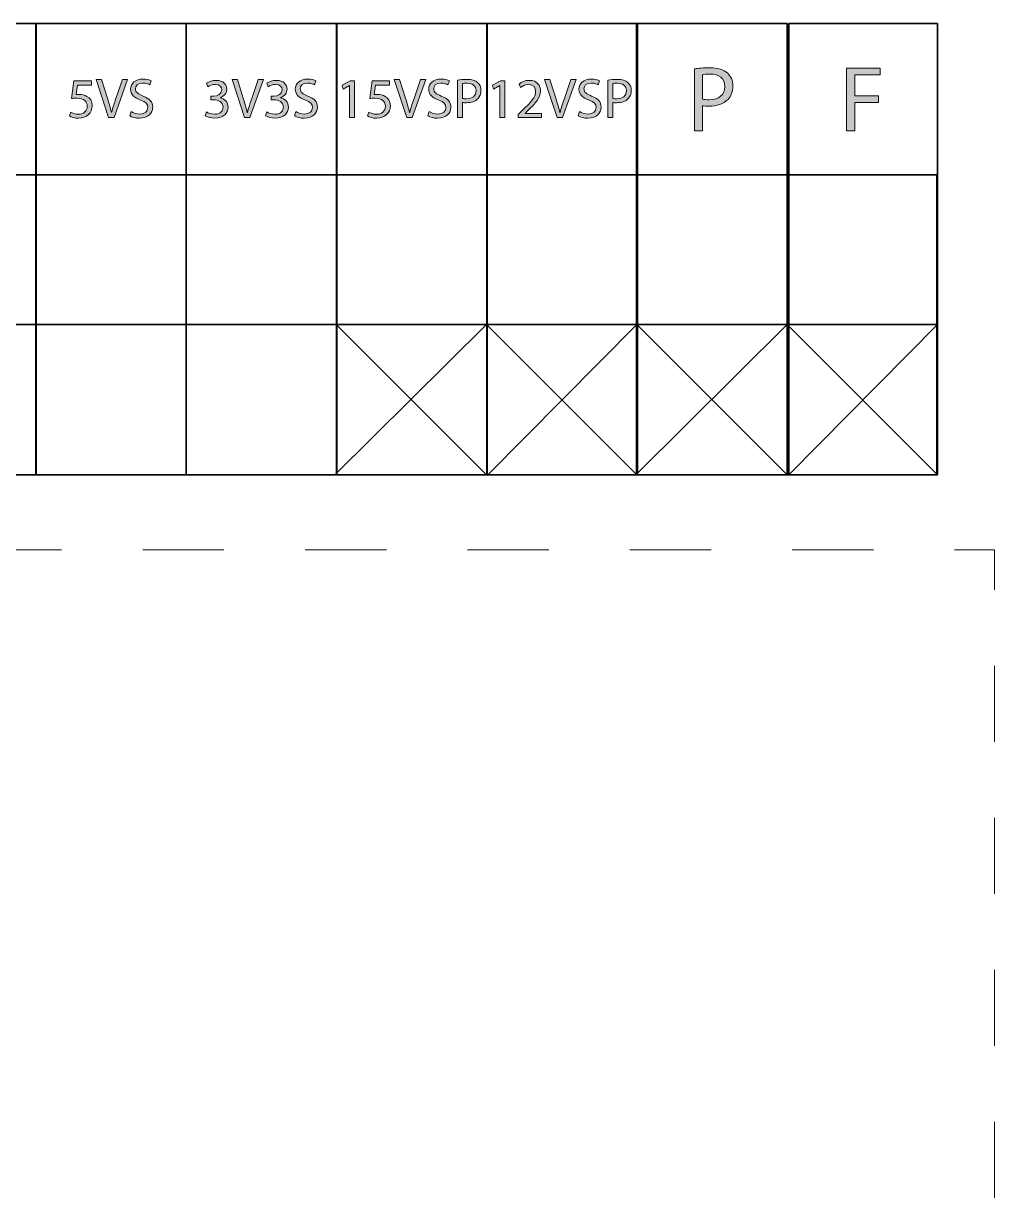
# Model space of a CAD drawing. Header units: inches. Extents: x 1 to 361, y -269 to -21.
# Drawn here: x 54.3 to 106, y -203.8 to -141 of the extents above; entities that cross this region are included whole.
import ezdxf

# ---------------------------------------------------------------- set-up
doc = ezdxf.new("R2010")
doc.units = ezdxf.units.IN
doc.header["$MEASUREMENT"] = 0
doc.linetypes.add('AI-Linetype-3', pattern=[8.64445, 4.322225, -4.322225])
doc.linetypes.add('AI-Linetype-4', pattern=[8.090077, 4.045039, -4.045039])
doc.layers.add('Layer 1', color=7, linetype='Continuous')

# ---------------------------------------------------------------- blocks, each defined once
blk = doc.blocks.new('block 3')
at = {"layer": 'Layer 1', "color": 7, "linetype": 'AI-Linetype-3', "lineweight": 9}
blk.add_lwpolyline([(17.439, -169.001), (101.722, -169.001)], dxfattribs=at)
at = {"layer": 'Layer 1', "color": 7, "lineweight": 9}
blk.add_lwpolyline([(103.883, -169.001), (106, -169.001), (106, -171.117)], dxfattribs=at)
at = {"layer": 'Layer 1', "color": 7, "linetype": 'AI-Linetype-4', "lineweight": 9}
blk.add_lwpolyline([(106, -175.162), (106, -237.86)], dxfattribs=at)
blk = doc.blocks.new('block 2')
at = {"layer": 'Layer 1'}
blk.add_blockref('block 3', (0, 0), dxfattribs=at)
blk = doc.blocks.new('block 7')
at = {"layer": 'Layer 1'}
h = blk.add_hatch(color=7, dxfattribs=at)
h.dxf.hatch_style = 2
h.paths.add_polyline_path([(79.674, -144.297), (79.668, -144.297), (79.329, -144.48), (79.278, -144.28), (79.704, -144.052), (79.928, -144.052), (79.928, -146), (79.674, -146)])
h = blk.add_hatch(color=7, dxfattribs=at)
h.dxf.hatch_style = 2
edge = h.paths.add_edge_path()
edge.add_spline(control_points=[(80.639, -146), (80.639, -146), (80.639, -145.838), (80.639, -145.838), (80.639, -145.838), (80.846, -145.638), (80.846, -145.638), (81.344, -145.164), (81.572, -144.912), (81.572, -144.618), (81.572, -144.42), (81.479, -144.238), (81.188, -144.238), (81.011, -144.238), (80.864, -144.327), (80.774, -144.402), (80.774, -144.402), (80.69, -144.216), (80.69, -144.216), (80.822, -144.105), (81.017, -144.018), (81.239, -144.018), (81.658, -144.018), (81.835, -144.306), (81.835, -144.585), (81.835, -144.945), (81.575, -145.236), (81.164, -145.631), (81.164, -145.631), (81.011, -145.775), (81.011, -145.775), (81.011, -145.775), (81.011, -145.782), (81.011, -145.782), (81.011, -145.782), (81.884, -145.782), (81.884, -145.782), (81.884, -145.782), (81.884, -146), (81.884, -146), (81.884, -146), (80.639, -146), (80.639, -146)], knot_values=[0, 0, 0, 0, 1, 1, 1, 2, 2, 2, 3, 3, 3, 4, 4, 4, 5, 5, 5, 6, 6, 6, 7, 7, 7, 8, 8, 8, 9, 9, 9, 10, 10, 10, 11, 11, 11, 12, 12, 12, 13, 13, 13, 14, 14, 14, 14], degree=3, periodic=1)
h = blk.add_hatch(color=7, dxfattribs=at)
h.dxf.hatch_style = 2
edge = h.paths.add_edge_path()
edge.add_spline(control_points=[(82.714, -146), (82.714, -146), (82.051, -143.979), (82.051, -143.979), (82.051, -143.979), (82.336, -143.979), (82.336, -143.979), (82.336, -143.979), (82.651, -144.975), (82.651, -144.975), (82.735, -145.248), (82.81, -145.494), (82.867, -145.731), (82.867, -145.731), (82.873, -145.731), (82.873, -145.731), (82.93, -145.497), (83.011, -145.242), (83.104, -144.978), (83.104, -144.978), (83.446, -143.979), (83.446, -143.979), (83.446, -143.979), (83.725, -143.979), (83.725, -143.979), (83.725, -143.979), (83.002, -146), (83.002, -146), (83.002, -146), (82.714, -146), (82.714, -146)], knot_values=[0, 0, 0, 0, 1, 1, 1, 2, 2, 2, 3, 3, 3, 4, 4, 4, 5, 5, 5, 6, 6, 6, 7, 7, 7, 8, 8, 8, 9, 9, 9, 10, 10, 10, 10], degree=3, periodic=1)
h = blk.add_hatch(color=7, dxfattribs=at)
h.dxf.hatch_style = 2
edge = h.paths.add_edge_path()
edge.add_spline(control_points=[(83.911, -145.682), (84.028, -145.758), (84.195, -145.815), (84.375, -145.815), (84.643, -145.815), (84.798, -145.673), (84.798, -145.47), (84.798, -145.284), (84.69, -145.173), (84.417, -145.071), (84.088, -144.951), (83.884, -144.777), (83.884, -144.495), (83.884, -144.18), (84.144, -143.947), (84.537, -143.947), (84.741, -143.947), (84.894, -143.994), (84.981, -144.045), (84.981, -144.045), (84.909, -144.258), (84.909, -144.258), (84.846, -144.22), (84.711, -144.162), (84.528, -144.162), (84.253, -144.162), (84.148, -144.327), (84.148, -144.465), (84.148, -144.654), (84.27, -144.747), (84.55, -144.855), (84.891, -144.987), (85.062, -145.152), (85.062, -145.449), (85.062, -145.761), (84.834, -146.033), (84.357, -146.033), (84.163, -146.033), (83.95, -145.973), (83.842, -145.902), (83.842, -145.902), (83.911, -145.682), (83.911, -145.682)], knot_values=[0, 0, 0, 0, 1, 1, 1, 2, 2, 2, 3, 3, 3, 4, 4, 4, 5, 5, 5, 6, 6, 6, 7, 7, 7, 8, 8, 8, 9, 9, 9, 10, 10, 10, 11, 11, 11, 12, 12, 12, 13, 13, 13, 14, 14, 14, 14], degree=3, periodic=1)
h = blk.add_hatch(color=7, dxfattribs=at)
h.dxf.hatch_style = 2
edge = h.paths.add_edge_path()
edge.add_spline(control_points=[(85.422, -144.003), (85.548, -143.983), (85.713, -143.965), (85.923, -143.965), (86.18, -143.965), (86.369, -144.025), (86.489, -144.132), (86.597, -144.229), (86.666, -144.375), (86.666, -144.555), (86.666, -144.738), (86.612, -144.882), (86.51, -144.987), (86.369, -145.134), (86.147, -145.209), (85.893, -145.209), (85.815, -145.209), (85.743, -145.206), (85.683, -145.191), (85.683, -145.191), (85.683, -146), (85.683, -146), (85.683, -146), (85.422, -146), (85.422, -146), (85.422, -146), (85.422, -144.003), (85.422, -144.003)], knot_values=[0, 0, 0, 0, 1, 1, 1, 2, 2, 2, 3, 3, 3, 4, 4, 4, 5, 5, 5, 6, 6, 6, 7, 7, 7, 8, 8, 8, 9, 9, 9, 9], degree=3, periodic=1)
edge = h.paths.add_edge_path()
edge.add_spline(control_points=[(85.683, -144.978), (85.74, -144.993), (85.812, -144.999), (85.899, -144.999), (86.214, -144.999), (86.405, -144.843), (86.405, -144.57), (86.405, -144.3), (86.214, -144.171), (85.929, -144.171), (85.815, -144.171), (85.728, -144.18), (85.683, -144.192), (85.683, -144.192), (85.683, -144.978), (85.683, -144.978)], knot_values=[0, 0, 0, 0, 1, 1, 1, 2, 2, 2, 3, 3, 3, 4, 4, 4, 5, 5, 5, 5], degree=3, periodic=1)
at = {"layer": 'Layer 1', "lineweight": 0}
blk.add_lwpolyline([(79.674, -144.297), (79.668, -144.297), (79.329, -144.48), (79.278, -144.28), (79.704, -144.052), (79.928, -144.052), (79.928, -146), (79.674, -146), (79.674, -144.297)], dxfattribs=at)
for points, knots in [([(80.639, -146), (80.639, -146), (80.639, -145.838), (80.639, -145.838), (80.639, -145.838), (80.846, -145.638), (80.846, -145.638), (81.344, -145.164), (81.572, -144.912), (81.572, -144.618), (81.572, -144.42), (81.479, -144.238), (81.188, -144.238), (81.011, -144.238), (80.864, -144.327), (80.774, -144.402), (80.774, -144.402), (80.69, -144.216), (80.69, -144.216), (80.822, -144.105), (81.017, -144.018), (81.239, -144.018), (81.658, -144.018), (81.835, -144.306), (81.835, -144.585), (81.835, -144.945), (81.575, -145.236), (81.164, -145.631), (81.164, -145.631), (81.011, -145.775), (81.011, -145.775), (81.011, -145.775), (81.011, -145.782), (81.011, -145.782), (81.011, -145.782), (81.884, -145.782), (81.884, -145.782), (81.884, -145.782), (81.884, -146), (81.884, -146), (81.884, -146), (80.639, -146), (80.639, -146)], [0, 0, 0, 0, 1, 1, 1, 2, 2, 2, 3, 3, 3, 4, 4, 4, 5, 5, 5, 6, 6, 6, 7, 7, 7, 8, 8, 8, 9, 9, 9, 10, 10, 10, 11, 11, 11, 12, 12, 12, 13, 13, 13, 14, 14, 14, 14]), ([(82.714, -146), (82.714, -146), (82.051, -143.979), (82.051, -143.979), (82.051, -143.979), (82.336, -143.979), (82.336, -143.979), (82.336, -143.979), (82.651, -144.975), (82.651, -144.975), (82.735, -145.248), (82.81, -145.494), (82.867, -145.731), (82.867, -145.731), (82.873, -145.731), (82.873, -145.731), (82.93, -145.497), (83.011, -145.242), (83.104, -144.978), (83.104, -144.978), (83.446, -143.979), (83.446, -143.979), (83.446, -143.979), (83.725, -143.979), (83.725, -143.979), (83.725, -143.979), (83.002, -146), (83.002, -146), (83.002, -146), (82.714, -146), (82.714, -146)], [0, 0, 0, 0, 1, 1, 1, 2, 2, 2, 3, 3, 3, 4, 4, 4, 5, 5, 5, 6, 6, 6, 7, 7, 7, 8, 8, 8, 9, 9, 9, 10, 10, 10, 10]), ([(83.911, -145.682), (84.028, -145.758), (84.195, -145.815), (84.375, -145.815), (84.643, -145.815), (84.798, -145.673), (84.798, -145.47), (84.798, -145.284), (84.69, -145.173), (84.417, -145.071), (84.088, -144.951), (83.884, -144.777), (83.884, -144.495), (83.884, -144.18), (84.144, -143.947), (84.537, -143.947), (84.741, -143.947), (84.894, -143.994), (84.981, -144.045), (84.981, -144.045), (84.909, -144.258), (84.909, -144.258), (84.846, -144.22), (84.711, -144.162), (84.528, -144.162), (84.253, -144.162), (84.148, -144.327), (84.148, -144.465), (84.148, -144.654), (84.27, -144.747), (84.55, -144.855), (84.891, -144.987), (85.062, -145.152), (85.062, -145.449), (85.062, -145.761), (84.834, -146.033), (84.357, -146.033), (84.163, -146.033), (83.95, -145.973), (83.842, -145.902), (83.842, -145.902), (83.911, -145.682), (83.911, -145.682)], [0, 0, 0, 0, 1, 1, 1, 2, 2, 2, 3, 3, 3, 4, 4, 4, 5, 5, 5, 6, 6, 6, 7, 7, 7, 8, 8, 8, 9, 9, 9, 10, 10, 10, 11, 11, 11, 12, 12, 12, 13, 13, 13, 14, 14, 14, 14]), ([(85.422, -144.003), (85.548, -143.983), (85.713, -143.965), (85.923, -143.965), (86.18, -143.965), (86.369, -144.025), (86.489, -144.132), (86.597, -144.229), (86.666, -144.375), (86.666, -144.555), (86.666, -144.738), (86.612, -144.882), (86.51, -144.987), (86.369, -145.134), (86.147, -145.209), (85.893, -145.209), (85.815, -145.209), (85.743, -145.206), (85.683, -145.191), (85.683, -145.191), (85.683, -146), (85.683, -146), (85.683, -146), (85.422, -146), (85.422, -146), (85.422, -146), (85.422, -144.003), (85.422, -144.003)], [0, 0, 0, 0, 1, 1, 1, 2, 2, 2, 3, 3, 3, 4, 4, 4, 5, 5, 5, 6, 6, 6, 7, 7, 7, 8, 8, 8, 9, 9, 9, 9]), ([(85.683, -144.978), (85.74, -144.993), (85.812, -144.999), (85.899, -144.999), (86.214, -144.999), (86.405, -144.843), (86.405, -144.57), (86.405, -144.3), (86.214, -144.171), (85.929, -144.171), (85.815, -144.171), (85.728, -144.18), (85.683, -144.192), (85.683, -144.192), (85.683, -144.978), (85.683, -144.978)], [0, 0, 0, 0, 1, 1, 1, 2, 2, 2, 3, 3, 3, 4, 4, 4, 5, 5, 5, 5])]:
    blk.add_open_spline(points, degree=3, knots=knots, dxfattribs=at)
blk = doc.blocks.new('block 8')
at = {"layer": 'Layer 1'}
h = blk.add_hatch(color=7, dxfattribs=at)
h.dxf.hatch_style = 2
edge = h.paths.add_edge_path()
edge.add_spline(control_points=[(90.025, -143.409), (90.233, -143.375), (90.504, -143.345), (90.85, -143.345), (91.275, -143.345), (91.586, -143.444), (91.784, -143.622), (91.962, -143.78), (92.076, -144.022), (92.076, -144.319), (92.076, -144.62), (91.987, -144.857), (91.819, -145.03), (91.586, -145.272), (91.221, -145.396), (90.801, -145.396), (90.672, -145.396), (90.554, -145.391), (90.455, -145.366), (90.455, -145.366), (90.455, -146.7), (90.455, -146.7), (90.455, -146.7), (90.025, -146.7), (90.025, -146.7), (90.025, -146.7), (90.025, -143.409), (90.025, -143.409)], knot_values=[0, 0, 0, 0, 1, 1, 1, 2, 2, 2, 3, 3, 3, 4, 4, 4, 5, 5, 5, 6, 6, 6, 7, 7, 7, 8, 8, 8, 9, 9, 9, 9], degree=3, periodic=1)
edge = h.paths.add_edge_path()
edge.add_spline(control_points=[(90.455, -145.015), (90.549, -145.04), (90.667, -145.05), (90.811, -145.05), (91.329, -145.05), (91.646, -144.793), (91.646, -144.343), (91.646, -143.899), (91.329, -143.686), (90.86, -143.686), (90.672, -143.686), (90.529, -143.701), (90.455, -143.721), (90.455, -143.721), (90.455, -145.015), (90.455, -145.015)], knot_values=[0, 0, 0, 0, 1, 1, 1, 2, 2, 2, 3, 3, 3, 4, 4, 4, 5, 5, 5, 5], degree=3, periodic=1)
at = {"layer": 'Layer 1', "lineweight": 0}
for points, knots in [([(90.025, -143.409), (90.233, -143.375), (90.504, -143.345), (90.85, -143.345), (91.275, -143.345), (91.586, -143.444), (91.784, -143.622), (91.962, -143.78), (92.076, -144.022), (92.076, -144.319), (92.076, -144.62), (91.987, -144.857), (91.819, -145.03), (91.586, -145.272), (91.221, -145.396), (90.801, -145.396), (90.672, -145.396), (90.554, -145.391), (90.455, -145.366), (90.455, -145.366), (90.455, -146.7), (90.455, -146.7), (90.455, -146.7), (90.025, -146.7), (90.025, -146.7), (90.025, -146.7), (90.025, -143.409), (90.025, -143.409)], [0, 0, 0, 0, 1, 1, 1, 2, 2, 2, 3, 3, 3, 4, 4, 4, 5, 5, 5, 6, 6, 6, 7, 7, 7, 8, 8, 8, 9, 9, 9, 9]), ([(90.455, -145.015), (90.549, -145.04), (90.667, -145.05), (90.811, -145.05), (91.329, -145.05), (91.646, -144.793), (91.646, -144.343), (91.646, -143.899), (91.329, -143.686), (90.86, -143.686), (90.672, -143.686), (90.529, -143.701), (90.455, -143.721), (90.455, -143.721), (90.455, -145.015), (90.455, -145.015)], [0, 0, 0, 0, 1, 1, 1, 2, 2, 2, 3, 3, 3, 4, 4, 4, 5, 5, 5, 5])]:
    blk.add_open_spline(points, degree=3, knots=knots, dxfattribs=at)
blk = doc.blocks.new('block 9')
at = {"layer": 'Layer 1'}
h = blk.add_hatch(color=7, dxfattribs=at)
h.dxf.hatch_style = 2
h.paths.add_polyline_path([(98.131, -143.37), (99.925, -143.37), (99.925, -143.73), (98.566, -143.73), (98.566, -144.838), (99.821, -144.838), (99.821, -145.193), (98.566, -145.193), (98.566, -146.7), (98.131, -146.7)])
at = {"layer": 'Layer 1', "lineweight": 0}
blk.add_lwpolyline([(98.131, -143.37), (99.925, -143.37), (99.925, -143.73), (98.566, -143.73), (98.566, -144.838), (99.821, -144.838), (99.821, -145.193), (98.566, -145.193), (98.566, -146.7), (98.131, -146.7), (98.131, -143.37)], dxfattribs=at)
blk = doc.blocks.new('block 10')
at = {"layer": 'Layer 1'}
h = blk.add_hatch(color=7, dxfattribs=at)
h.dxf.hatch_style = 2
h.paths.add_polyline_path([(71.673, -144.297), (71.668, -144.297), (71.329, -144.48), (71.278, -144.28), (71.703, -144.052), (71.928, -144.052), (71.928, -146), (71.673, -146)])
h = blk.add_hatch(color=7, dxfattribs=at)
h.dxf.hatch_style = 2
edge = h.paths.add_edge_path()
edge.add_spline(control_points=[(73.802, -144.273), (73.802, -144.273), (73.059, -144.273), (73.059, -144.273), (73.059, -144.273), (72.984, -144.774), (72.984, -144.774), (73.029, -144.768), (73.071, -144.765), (73.143, -144.765), (73.296, -144.765), (73.443, -144.795), (73.562, -144.87), (73.715, -144.954), (73.841, -145.125), (73.841, -145.368), (73.841, -145.749), (73.538, -146.033), (73.116, -146.033), (72.903, -146.033), (72.726, -145.973), (72.63, -145.913), (72.63, -145.913), (72.696, -145.713), (72.696, -145.713), (72.777, -145.761), (72.936, -145.821), (73.116, -145.821), (73.362, -145.821), (73.578, -145.659), (73.574, -145.398), (73.574, -145.146), (73.404, -144.969), (73.017, -144.969), (72.903, -144.969), (72.816, -144.978), (72.744, -144.987), (72.744, -144.987), (72.87, -144.052), (72.87, -144.052), (72.87, -144.052), (73.802, -144.052), (73.802, -144.052), (73.802, -144.052), (73.802, -144.273), (73.802, -144.273)], knot_values=[0, 0, 0, 0, 1, 1, 1, 2, 2, 2, 3, 3, 3, 4, 4, 4, 5, 5, 5, 6, 6, 6, 7, 7, 7, 8, 8, 8, 9, 9, 9, 10, 10, 10, 11, 11, 11, 12, 12, 12, 13, 13, 13, 14, 14, 14, 15, 15, 15, 15], degree=3, periodic=1)
h = blk.add_hatch(color=7, dxfattribs=at)
h.dxf.hatch_style = 2
edge = h.paths.add_edge_path()
edge.add_spline(control_points=[(74.714, -146), (74.714, -146), (74.051, -143.979), (74.051, -143.979), (74.051, -143.979), (74.336, -143.979), (74.336, -143.979), (74.336, -143.979), (74.651, -144.975), (74.651, -144.975), (74.735, -145.248), (74.81, -145.494), (74.867, -145.731), (74.867, -145.731), (74.873, -145.731), (74.873, -145.731), (74.93, -145.497), (75.011, -145.242), (75.104, -144.978), (75.104, -144.978), (75.446, -143.979), (75.446, -143.979), (75.446, -143.979), (75.725, -143.979), (75.725, -143.979), (75.725, -143.979), (75.002, -146), (75.002, -146), (75.002, -146), (74.714, -146), (74.714, -146)], knot_values=[0, 0, 0, 0, 1, 1, 1, 2, 2, 2, 3, 3, 3, 4, 4, 4, 5, 5, 5, 6, 6, 6, 7, 7, 7, 8, 8, 8, 9, 9, 9, 10, 10, 10, 10], degree=3, periodic=1)
h = blk.add_hatch(color=7, dxfattribs=at)
h.dxf.hatch_style = 2
edge = h.paths.add_edge_path()
edge.add_spline(control_points=[(75.911, -145.682), (76.027, -145.758), (76.195, -145.815), (76.375, -145.815), (76.642, -145.815), (76.798, -145.673), (76.798, -145.47), (76.798, -145.284), (76.69, -145.173), (76.417, -145.071), (76.087, -144.951), (75.884, -144.777), (75.884, -144.495), (75.884, -144.18), (76.144, -143.947), (76.537, -143.947), (76.741, -143.947), (76.894, -143.994), (76.981, -144.045), (76.981, -144.045), (76.909, -144.258), (76.909, -144.258), (76.846, -144.22), (76.711, -144.162), (76.528, -144.162), (76.252, -144.162), (76.148, -144.327), (76.148, -144.465), (76.148, -144.654), (76.27, -144.747), (76.549, -144.855), (76.891, -144.987), (77.062, -145.152), (77.062, -145.449), (77.062, -145.761), (76.834, -146.033), (76.357, -146.033), (76.162, -146.033), (75.95, -145.973), (75.842, -145.902), (75.842, -145.902), (75.911, -145.682), (75.911, -145.682)], knot_values=[0, 0, 0, 0, 1, 1, 1, 2, 2, 2, 3, 3, 3, 4, 4, 4, 5, 5, 5, 6, 6, 6, 7, 7, 7, 8, 8, 8, 9, 9, 9, 10, 10, 10, 11, 11, 11, 12, 12, 12, 13, 13, 13, 14, 14, 14, 14], degree=3, periodic=1)
h = blk.add_hatch(color=7, dxfattribs=at)
h.dxf.hatch_style = 2
edge = h.paths.add_edge_path()
edge.add_spline(control_points=[(77.422, -144.003), (77.548, -143.983), (77.712, -143.965), (77.923, -143.965), (78.18, -143.965), (78.369, -144.025), (78.489, -144.132), (78.597, -144.229), (78.666, -144.375), (78.666, -144.555), (78.666, -144.738), (78.612, -144.882), (78.51, -144.987), (78.369, -145.134), (78.147, -145.209), (77.893, -145.209), (77.814, -145.209), (77.743, -145.206), (77.683, -145.191), (77.683, -145.191), (77.683, -146), (77.683, -146), (77.683, -146), (77.422, -146), (77.422, -146), (77.422, -146), (77.422, -144.003), (77.422, -144.003)], knot_values=[0, 0, 0, 0, 1, 1, 1, 2, 2, 2, 3, 3, 3, 4, 4, 4, 5, 5, 5, 6, 6, 6, 7, 7, 7, 8, 8, 8, 9, 9, 9, 9], degree=3, periodic=1)
edge = h.paths.add_edge_path()
edge.add_spline(control_points=[(77.683, -144.978), (77.74, -144.993), (77.812, -144.999), (77.898, -144.999), (78.213, -144.999), (78.405, -144.843), (78.405, -144.57), (78.405, -144.3), (78.213, -144.171), (77.929, -144.171), (77.814, -144.171), (77.728, -144.18), (77.683, -144.192), (77.683, -144.192), (77.683, -144.978), (77.683, -144.978)], knot_values=[0, 0, 0, 0, 1, 1, 1, 2, 2, 2, 3, 3, 3, 4, 4, 4, 5, 5, 5, 5], degree=3, periodic=1)
at = {"layer": 'Layer 1', "lineweight": 0}
blk.add_lwpolyline([(71.673, -144.297), (71.668, -144.297), (71.329, -144.48), (71.278, -144.28), (71.703, -144.052), (71.928, -144.052), (71.928, -146), (71.673, -146), (71.673, -144.297)], dxfattribs=at)
for points, knots in [([(73.802, -144.273), (73.802, -144.273), (73.059, -144.273), (73.059, -144.273), (73.059, -144.273), (72.984, -144.774), (72.984, -144.774), (73.029, -144.768), (73.071, -144.765), (73.143, -144.765), (73.296, -144.765), (73.443, -144.795), (73.562, -144.87), (73.715, -144.954), (73.841, -145.125), (73.841, -145.368), (73.841, -145.749), (73.538, -146.033), (73.116, -146.033), (72.903, -146.033), (72.726, -145.973), (72.63, -145.913), (72.63, -145.913), (72.696, -145.713), (72.696, -145.713), (72.777, -145.761), (72.936, -145.821), (73.116, -145.821), (73.362, -145.821), (73.578, -145.659), (73.574, -145.398), (73.574, -145.146), (73.404, -144.969), (73.017, -144.969), (72.903, -144.969), (72.816, -144.978), (72.744, -144.987), (72.744, -144.987), (72.87, -144.052), (72.87, -144.052), (72.87, -144.052), (73.802, -144.052), (73.802, -144.052), (73.802, -144.052), (73.802, -144.273), (73.802, -144.273)], [0, 0, 0, 0, 1, 1, 1, 2, 2, 2, 3, 3, 3, 4, 4, 4, 5, 5, 5, 6, 6, 6, 7, 7, 7, 8, 8, 8, 9, 9, 9, 10, 10, 10, 11, 11, 11, 12, 12, 12, 13, 13, 13, 14, 14, 14, 15, 15, 15, 15]), ([(74.714, -146), (74.714, -146), (74.051, -143.979), (74.051, -143.979), (74.051, -143.979), (74.336, -143.979), (74.336, -143.979), (74.336, -143.979), (74.651, -144.975), (74.651, -144.975), (74.735, -145.248), (74.81, -145.494), (74.867, -145.731), (74.867, -145.731), (74.873, -145.731), (74.873, -145.731), (74.93, -145.497), (75.011, -145.242), (75.104, -144.978), (75.104, -144.978), (75.446, -143.979), (75.446, -143.979), (75.446, -143.979), (75.725, -143.979), (75.725, -143.979), (75.725, -143.979), (75.002, -146), (75.002, -146), (75.002, -146), (74.714, -146), (74.714, -146)], [0, 0, 0, 0, 1, 1, 1, 2, 2, 2, 3, 3, 3, 4, 4, 4, 5, 5, 5, 6, 6, 6, 7, 7, 7, 8, 8, 8, 9, 9, 9, 10, 10, 10, 10]), ([(75.911, -145.682), (76.027, -145.758), (76.195, -145.815), (76.375, -145.815), (76.642, -145.815), (76.798, -145.673), (76.798, -145.47), (76.798, -145.284), (76.69, -145.173), (76.417, -145.071), (76.087, -144.951), (75.884, -144.777), (75.884, -144.495), (75.884, -144.18), (76.144, -143.947), (76.537, -143.947), (76.741, -143.947), (76.894, -143.994), (76.981, -144.045), (76.981, -144.045), (76.909, -144.258), (76.909, -144.258), (76.846, -144.22), (76.711, -144.162), (76.528, -144.162), (76.252, -144.162), (76.148, -144.327), (76.148, -144.465), (76.148, -144.654), (76.27, -144.747), (76.549, -144.855), (76.891, -144.987), (77.062, -145.152), (77.062, -145.449), (77.062, -145.761), (76.834, -146.033), (76.357, -146.033), (76.162, -146.033), (75.95, -145.973), (75.842, -145.902), (75.842, -145.902), (75.911, -145.682), (75.911, -145.682)], [0, 0, 0, 0, 1, 1, 1, 2, 2, 2, 3, 3, 3, 4, 4, 4, 5, 5, 5, 6, 6, 6, 7, 7, 7, 8, 8, 8, 9, 9, 9, 10, 10, 10, 11, 11, 11, 12, 12, 12, 13, 13, 13, 14, 14, 14, 14]), ([(77.422, -144.003), (77.548, -143.983), (77.712, -143.965), (77.923, -143.965), (78.18, -143.965), (78.369, -144.025), (78.489, -144.132), (78.597, -144.229), (78.666, -144.375), (78.666, -144.555), (78.666, -144.738), (78.612, -144.882), (78.51, -144.987), (78.369, -145.134), (78.147, -145.209), (77.893, -145.209), (77.814, -145.209), (77.743, -145.206), (77.683, -145.191), (77.683, -145.191), (77.683, -146), (77.683, -146), (77.683, -146), (77.422, -146), (77.422, -146), (77.422, -146), (77.422, -144.003), (77.422, -144.003)], [0, 0, 0, 0, 1, 1, 1, 2, 2, 2, 3, 3, 3, 4, 4, 4, 5, 5, 5, 6, 6, 6, 7, 7, 7, 8, 8, 8, 9, 9, 9, 9]), ([(77.683, -144.978), (77.74, -144.993), (77.812, -144.999), (77.898, -144.999), (78.213, -144.999), (78.405, -144.843), (78.405, -144.57), (78.405, -144.3), (78.213, -144.171), (77.929, -144.171), (77.814, -144.171), (77.728, -144.18), (77.683, -144.192), (77.683, -144.192), (77.683, -144.978), (77.683, -144.978)], [0, 0, 0, 0, 1, 1, 1, 2, 2, 2, 3, 3, 3, 4, 4, 4, 5, 5, 5, 5])]:
    blk.add_open_spline(points, degree=3, knots=knots, dxfattribs=at)
blk = doc.blocks.new('block 11')
at = {"layer": 'Layer 1'}
h = blk.add_hatch(color=7, dxfattribs=at)
h.dxf.hatch_style = 2
edge = h.paths.add_edge_path()
edge.add_spline(control_points=[(57.931, -144.273), (57.931, -144.273), (57.187, -144.273), (57.187, -144.273), (57.187, -144.273), (57.112, -144.774), (57.112, -144.774), (57.157, -144.768), (57.2, -144.765), (57.271, -144.765), (57.424, -144.765), (57.571, -144.795), (57.691, -144.87), (57.844, -144.954), (57.97, -145.125), (57.97, -145.368), (57.97, -145.749), (57.667, -146.033), (57.244, -146.033), (57.031, -146.033), (56.855, -145.973), (56.759, -145.913), (56.759, -145.913), (56.825, -145.713), (56.825, -145.713), (56.906, -145.761), (57.064, -145.821), (57.244, -145.821), (57.49, -145.821), (57.706, -145.659), (57.703, -145.398), (57.703, -145.146), (57.532, -144.969), (57.145, -144.969), (57.031, -144.969), (56.945, -144.978), (56.872, -144.987), (56.872, -144.987), (56.999, -144.052), (56.999, -144.052), (56.999, -144.052), (57.931, -144.052), (57.931, -144.052), (57.931, -144.052), (57.931, -144.273), (57.931, -144.273)], knot_values=[0, 0, 0, 0, 1, 1, 1, 2, 2, 2, 3, 3, 3, 4, 4, 4, 5, 5, 5, 6, 6, 6, 7, 7, 7, 8, 8, 8, 9, 9, 9, 10, 10, 10, 11, 11, 11, 12, 12, 12, 13, 13, 13, 14, 14, 14, 15, 15, 15, 15], degree=3, periodic=1)
h = blk.add_hatch(color=7, dxfattribs=at)
h.dxf.hatch_style = 2
edge = h.paths.add_edge_path()
edge.add_spline(control_points=[(58.843, -146), (58.843, -146), (58.18, -143.979), (58.18, -143.979), (58.18, -143.979), (58.465, -143.979), (58.465, -143.979), (58.465, -143.979), (58.78, -144.975), (58.78, -144.975), (58.864, -145.248), (58.939, -145.494), (58.996, -145.731), (58.996, -145.731), (59.001, -145.731), (59.001, -145.731), (59.059, -145.497), (59.139, -145.242), (59.232, -144.978), (59.232, -144.978), (59.574, -143.979), (59.574, -143.979), (59.574, -143.979), (59.853, -143.979), (59.853, -143.979), (59.853, -143.979), (59.13, -146), (59.13, -146), (59.13, -146), (58.843, -146), (58.843, -146)], knot_values=[0, 0, 0, 0, 1, 1, 1, 2, 2, 2, 3, 3, 3, 4, 4, 4, 5, 5, 5, 6, 6, 6, 7, 7, 7, 8, 8, 8, 9, 9, 9, 10, 10, 10, 10], degree=3, periodic=1)
h = blk.add_hatch(color=7, dxfattribs=at)
h.dxf.hatch_style = 2
edge = h.paths.add_edge_path()
edge.add_spline(control_points=[(60.039, -145.682), (60.156, -145.758), (60.324, -145.815), (60.504, -145.815), (60.771, -145.815), (60.927, -145.673), (60.927, -145.47), (60.927, -145.284), (60.819, -145.173), (60.546, -145.071), (60.216, -144.951), (60.012, -144.777), (60.012, -144.495), (60.012, -144.18), (60.273, -143.947), (60.666, -143.947), (60.87, -143.947), (61.023, -143.994), (61.109, -144.045), (61.109, -144.045), (61.037, -144.258), (61.037, -144.258), (60.975, -144.22), (60.84, -144.162), (60.657, -144.162), (60.381, -144.162), (60.276, -144.327), (60.276, -144.465), (60.276, -144.654), (60.399, -144.747), (60.678, -144.855), (61.02, -144.987), (61.19, -145.152), (61.19, -145.449), (61.19, -145.761), (60.963, -146.033), (60.486, -146.033), (60.291, -146.033), (60.078, -145.973), (59.97, -145.902), (59.97, -145.902), (60.039, -145.682), (60.039, -145.682)], knot_values=[0, 0, 0, 0, 1, 1, 1, 2, 2, 2, 3, 3, 3, 4, 4, 4, 5, 5, 5, 6, 6, 6, 7, 7, 7, 8, 8, 8, 9, 9, 9, 10, 10, 10, 11, 11, 11, 12, 12, 12, 13, 13, 13, 14, 14, 14, 14], degree=3, periodic=1)
at = {"layer": 'Layer 1', "lineweight": 0}
for points, knots in [([(57.931, -144.273), (57.931, -144.273), (57.187, -144.273), (57.187, -144.273), (57.187, -144.273), (57.112, -144.774), (57.112, -144.774), (57.157, -144.768), (57.2, -144.765), (57.271, -144.765), (57.424, -144.765), (57.571, -144.795), (57.691, -144.87), (57.844, -144.954), (57.97, -145.125), (57.97, -145.368), (57.97, -145.749), (57.667, -146.033), (57.244, -146.033), (57.031, -146.033), (56.855, -145.973), (56.759, -145.913), (56.759, -145.913), (56.825, -145.713), (56.825, -145.713), (56.906, -145.761), (57.064, -145.821), (57.244, -145.821), (57.49, -145.821), (57.706, -145.659), (57.703, -145.398), (57.703, -145.146), (57.532, -144.969), (57.145, -144.969), (57.031, -144.969), (56.945, -144.978), (56.872, -144.987), (56.872, -144.987), (56.999, -144.052), (56.999, -144.052), (56.999, -144.052), (57.931, -144.052), (57.931, -144.052), (57.931, -144.052), (57.931, -144.273), (57.931, -144.273)], [0, 0, 0, 0, 1, 1, 1, 2, 2, 2, 3, 3, 3, 4, 4, 4, 5, 5, 5, 6, 6, 6, 7, 7, 7, 8, 8, 8, 9, 9, 9, 10, 10, 10, 11, 11, 11, 12, 12, 12, 13, 13, 13, 14, 14, 14, 15, 15, 15, 15]), ([(58.843, -146), (58.843, -146), (58.18, -143.979), (58.18, -143.979), (58.18, -143.979), (58.465, -143.979), (58.465, -143.979), (58.465, -143.979), (58.78, -144.975), (58.78, -144.975), (58.864, -145.248), (58.939, -145.494), (58.996, -145.731), (58.996, -145.731), (59.001, -145.731), (59.001, -145.731), (59.059, -145.497), (59.139, -145.242), (59.232, -144.978), (59.232, -144.978), (59.574, -143.979), (59.574, -143.979), (59.574, -143.979), (59.853, -143.979), (59.853, -143.979), (59.853, -143.979), (59.13, -146), (59.13, -146), (59.13, -146), (58.843, -146), (58.843, -146)], [0, 0, 0, 0, 1, 1, 1, 2, 2, 2, 3, 3, 3, 4, 4, 4, 5, 5, 5, 6, 6, 6, 7, 7, 7, 8, 8, 8, 9, 9, 9, 10, 10, 10, 10]), ([(60.039, -145.682), (60.156, -145.758), (60.324, -145.815), (60.504, -145.815), (60.771, -145.815), (60.927, -145.673), (60.927, -145.47), (60.927, -145.284), (60.819, -145.173), (60.546, -145.071), (60.216, -144.951), (60.012, -144.777), (60.012, -144.495), (60.012, -144.18), (60.273, -143.947), (60.666, -143.947), (60.87, -143.947), (61.023, -143.994), (61.109, -144.045), (61.109, -144.045), (61.037, -144.258), (61.037, -144.258), (60.975, -144.22), (60.84, -144.162), (60.657, -144.162), (60.381, -144.162), (60.276, -144.327), (60.276, -144.465), (60.276, -144.654), (60.399, -144.747), (60.678, -144.855), (61.02, -144.987), (61.19, -145.152), (61.19, -145.449), (61.19, -145.761), (60.963, -146.033), (60.486, -146.033), (60.291, -146.033), (60.078, -145.973), (59.97, -145.902), (59.97, -145.902), (60.039, -145.682), (60.039, -145.682)], [0, 0, 0, 0, 1, 1, 1, 2, 2, 2, 3, 3, 3, 4, 4, 4, 5, 5, 5, 6, 6, 6, 7, 7, 7, 8, 8, 8, 9, 9, 9, 10, 10, 10, 11, 11, 11, 12, 12, 12, 13, 13, 13, 14, 14, 14, 14])]:
    blk.add_open_spline(points, degree=3, knots=knots, dxfattribs=at)
blk = doc.blocks.new('block 14')
at = {"layer": 'Layer 1'}
h = blk.add_hatch(color=7, dxfattribs=at)
h.dxf.hatch_style = 2
edge = h.paths.add_edge_path()
edge.add_spline(control_points=[(64.062, -145.7), (64.136, -145.745), (64.307, -145.821), (64.493, -145.821), (64.829, -145.821), (64.937, -145.608), (64.934, -145.443), (64.931, -145.17), (64.685, -145.053), (64.43, -145.053), (64.43, -145.053), (64.283, -145.053), (64.283, -145.053), (64.283, -145.053), (64.283, -144.855), (64.283, -144.855), (64.283, -144.855), (64.43, -144.855), (64.43, -144.855), (64.622, -144.855), (64.865, -144.756), (64.865, -144.525), (64.865, -144.369), (64.766, -144.231), (64.523, -144.231), (64.367, -144.231), (64.217, -144.3), (64.133, -144.36), (64.133, -144.36), (64.062, -144.169), (64.062, -144.169), (64.166, -144.094), (64.364, -144.018), (64.574, -144.018), (64.958, -144.018), (65.132, -144.246), (65.132, -144.483), (65.132, -144.687), (65.009, -144.858), (64.772, -144.945), (64.772, -144.945), (64.772, -144.951), (64.772, -144.951), (65.012, -144.996), (65.204, -145.176), (65.207, -145.449), (65.207, -145.761), (64.961, -146.033), (64.496, -146.033), (64.277, -146.033), (64.085, -145.964), (63.989, -145.902), (63.989, -145.902), (64.062, -145.7), (64.062, -145.7)], knot_values=[0, 0, 0, 0, 1, 1, 1, 2, 2, 2, 3, 3, 3, 4, 4, 4, 5, 5, 5, 6, 6, 6, 7, 7, 7, 8, 8, 8, 9, 9, 9, 10, 10, 10, 11, 11, 11, 12, 12, 12, 13, 13, 13, 14, 14, 14, 15, 15, 15, 16, 16, 16, 17, 17, 17, 18, 18, 18, 18], degree=3, periodic=1)
h = blk.add_hatch(color=7, dxfattribs=at)
h.dxf.hatch_style = 2
edge = h.paths.add_edge_path()
edge.add_spline(control_points=[(66.073, -146), (66.073, -146), (65.411, -143.979), (65.411, -143.979), (65.411, -143.979), (65.696, -143.979), (65.696, -143.979), (65.696, -143.979), (66.01, -144.975), (66.01, -144.975), (66.094, -145.248), (66.169, -145.494), (66.226, -145.731), (66.226, -145.731), (66.232, -145.731), (66.232, -145.731), (66.289, -145.497), (66.37, -145.242), (66.463, -144.978), (66.463, -144.978), (66.805, -143.979), (66.805, -143.979), (66.805, -143.979), (67.084, -143.979), (67.084, -143.979), (67.084, -143.979), (66.361, -146), (66.361, -146), (66.361, -146), (66.073, -146), (66.073, -146)], knot_values=[0, 0, 0, 0, 1, 1, 1, 2, 2, 2, 3, 3, 3, 4, 4, 4, 5, 5, 5, 6, 6, 6, 7, 7, 7, 8, 8, 8, 9, 9, 9, 10, 10, 10, 10], degree=3, periodic=1)
h = blk.add_hatch(color=7, dxfattribs=at)
h.dxf.hatch_style = 2
edge = h.paths.add_edge_path()
edge.add_spline(control_points=[(67.273, -145.7), (67.348, -145.745), (67.519, -145.821), (67.704, -145.821), (68.041, -145.821), (68.148, -145.608), (68.145, -145.443), (68.143, -145.17), (67.897, -145.053), (67.642, -145.053), (67.642, -145.053), (67.495, -145.053), (67.495, -145.053), (67.495, -145.053), (67.495, -144.855), (67.495, -144.855), (67.495, -144.855), (67.642, -144.855), (67.642, -144.855), (67.834, -144.855), (68.076, -144.756), (68.076, -144.525), (68.076, -144.369), (67.977, -144.231), (67.735, -144.231), (67.579, -144.231), (67.429, -144.3), (67.345, -144.36), (67.345, -144.36), (67.273, -144.169), (67.273, -144.169), (67.378, -144.094), (67.576, -144.018), (67.786, -144.018), (68.169, -144.018), (68.343, -144.246), (68.343, -144.483), (68.343, -144.687), (68.22, -144.858), (67.983, -144.945), (67.983, -144.945), (67.983, -144.951), (67.983, -144.951), (68.223, -144.996), (68.415, -145.176), (68.418, -145.449), (68.418, -145.761), (68.172, -146.033), (67.708, -146.033), (67.489, -146.033), (67.297, -145.964), (67.201, -145.902), (67.201, -145.902), (67.273, -145.7), (67.273, -145.7)], knot_values=[0, 0, 0, 0, 1, 1, 1, 2, 2, 2, 3, 3, 3, 4, 4, 4, 5, 5, 5, 6, 6, 6, 7, 7, 7, 8, 8, 8, 9, 9, 9, 10, 10, 10, 11, 11, 11, 12, 12, 12, 13, 13, 13, 14, 14, 14, 15, 15, 15, 16, 16, 16, 17, 17, 17, 18, 18, 18, 18], degree=3, periodic=1)
h = blk.add_hatch(color=7, dxfattribs=at)
h.dxf.hatch_style = 2
edge = h.paths.add_edge_path()
edge.add_spline(control_points=[(68.808, -145.682), (68.925, -145.758), (69.093, -145.815), (69.273, -145.815), (69.54, -145.815), (69.696, -145.673), (69.696, -145.47), (69.696, -145.284), (69.587, -145.173), (69.315, -145.071), (68.985, -144.951), (68.781, -144.777), (68.781, -144.495), (68.781, -144.18), (69.042, -143.947), (69.435, -143.947), (69.638, -143.947), (69.791, -143.994), (69.878, -144.045), (69.878, -144.045), (69.807, -144.258), (69.807, -144.258), (69.744, -144.22), (69.609, -144.162), (69.426, -144.162), (69.15, -144.162), (69.045, -144.327), (69.045, -144.465), (69.045, -144.654), (69.168, -144.747), (69.447, -144.855), (69.789, -144.987), (69.96, -145.152), (69.96, -145.449), (69.96, -145.761), (69.731, -146.033), (69.255, -146.033), (69.06, -146.033), (68.847, -145.973), (68.739, -145.902), (68.739, -145.902), (68.808, -145.682), (68.808, -145.682)], knot_values=[0, 0, 0, 0, 1, 1, 1, 2, 2, 2, 3, 3, 3, 4, 4, 4, 5, 5, 5, 6, 6, 6, 7, 7, 7, 8, 8, 8, 9, 9, 9, 10, 10, 10, 11, 11, 11, 12, 12, 12, 13, 13, 13, 14, 14, 14, 14], degree=3, periodic=1)
at = {"layer": 'Layer 1', "lineweight": 0}
for points, knots in [([(64.062, -145.7), (64.136, -145.745), (64.307, -145.821), (64.493, -145.821), (64.829, -145.821), (64.937, -145.608), (64.934, -145.443), (64.931, -145.17), (64.685, -145.053), (64.43, -145.053), (64.43, -145.053), (64.283, -145.053), (64.283, -145.053), (64.283, -145.053), (64.283, -144.855), (64.283, -144.855), (64.283, -144.855), (64.43, -144.855), (64.43, -144.855), (64.622, -144.855), (64.865, -144.756), (64.865, -144.525), (64.865, -144.369), (64.766, -144.231), (64.523, -144.231), (64.367, -144.231), (64.217, -144.3), (64.133, -144.36), (64.133, -144.36), (64.062, -144.169), (64.062, -144.169), (64.166, -144.094), (64.364, -144.018), (64.574, -144.018), (64.958, -144.018), (65.132, -144.246), (65.132, -144.483), (65.132, -144.687), (65.009, -144.858), (64.772, -144.945), (64.772, -144.945), (64.772, -144.951), (64.772, -144.951), (65.012, -144.996), (65.204, -145.176), (65.207, -145.449), (65.207, -145.761), (64.961, -146.033), (64.496, -146.033), (64.277, -146.033), (64.085, -145.964), (63.989, -145.902), (63.989, -145.902), (64.062, -145.7), (64.062, -145.7)], [0, 0, 0, 0, 1, 1, 1, 2, 2, 2, 3, 3, 3, 4, 4, 4, 5, 5, 5, 6, 6, 6, 7, 7, 7, 8, 8, 8, 9, 9, 9, 10, 10, 10, 11, 11, 11, 12, 12, 12, 13, 13, 13, 14, 14, 14, 15, 15, 15, 16, 16, 16, 17, 17, 17, 18, 18, 18, 18]), ([(66.073, -146), (66.073, -146), (65.411, -143.979), (65.411, -143.979), (65.411, -143.979), (65.696, -143.979), (65.696, -143.979), (65.696, -143.979), (66.01, -144.975), (66.01, -144.975), (66.094, -145.248), (66.169, -145.494), (66.226, -145.731), (66.226, -145.731), (66.232, -145.731), (66.232, -145.731), (66.289, -145.497), (66.37, -145.242), (66.463, -144.978), (66.463, -144.978), (66.805, -143.979), (66.805, -143.979), (66.805, -143.979), (67.084, -143.979), (67.084, -143.979), (67.084, -143.979), (66.361, -146), (66.361, -146), (66.361, -146), (66.073, -146), (66.073, -146)], [0, 0, 0, 0, 1, 1, 1, 2, 2, 2, 3, 3, 3, 4, 4, 4, 5, 5, 5, 6, 6, 6, 7, 7, 7, 8, 8, 8, 9, 9, 9, 10, 10, 10, 10]), ([(67.273, -145.7), (67.348, -145.745), (67.519, -145.821), (67.704, -145.821), (68.041, -145.821), (68.148, -145.608), (68.145, -145.443), (68.143, -145.17), (67.897, -145.053), (67.642, -145.053), (67.642, -145.053), (67.495, -145.053), (67.495, -145.053), (67.495, -145.053), (67.495, -144.855), (67.495, -144.855), (67.495, -144.855), (67.642, -144.855), (67.642, -144.855), (67.834, -144.855), (68.076, -144.756), (68.076, -144.525), (68.076, -144.369), (67.977, -144.231), (67.735, -144.231), (67.579, -144.231), (67.429, -144.3), (67.345, -144.36), (67.345, -144.36), (67.273, -144.169), (67.273, -144.169), (67.378, -144.094), (67.576, -144.018), (67.786, -144.018), (68.169, -144.018), (68.343, -144.246), (68.343, -144.483), (68.343, -144.687), (68.22, -144.858), (67.983, -144.945), (67.983, -144.945), (67.983, -144.951), (67.983, -144.951), (68.223, -144.996), (68.415, -145.176), (68.418, -145.449), (68.418, -145.761), (68.172, -146.033), (67.708, -146.033), (67.489, -146.033), (67.297, -145.964), (67.201, -145.902), (67.201, -145.902), (67.273, -145.7), (67.273, -145.7)], [0, 0, 0, 0, 1, 1, 1, 2, 2, 2, 3, 3, 3, 4, 4, 4, 5, 5, 5, 6, 6, 6, 7, 7, 7, 8, 8, 8, 9, 9, 9, 10, 10, 10, 11, 11, 11, 12, 12, 12, 13, 13, 13, 14, 14, 14, 15, 15, 15, 16, 16, 16, 17, 17, 17, 18, 18, 18, 18]), ([(68.808, -145.682), (68.925, -145.758), (69.093, -145.815), (69.273, -145.815), (69.54, -145.815), (69.696, -145.673), (69.696, -145.47), (69.696, -145.284), (69.587, -145.173), (69.315, -145.071), (68.985, -144.951), (68.781, -144.777), (68.781, -144.495), (68.781, -144.18), (69.042, -143.947), (69.435, -143.947), (69.638, -143.947), (69.791, -143.994), (69.878, -144.045), (69.878, -144.045), (69.807, -144.258), (69.807, -144.258), (69.744, -144.22), (69.609, -144.162), (69.426, -144.162), (69.15, -144.162), (69.045, -144.327), (69.045, -144.465), (69.045, -144.654), (69.168, -144.747), (69.447, -144.855), (69.789, -144.987), (69.96, -145.152), (69.96, -145.449), (69.96, -145.761), (69.731, -146.033), (69.255, -146.033), (69.06, -146.033), (68.847, -145.973), (68.739, -145.902), (68.739, -145.902), (68.808, -145.682), (68.808, -145.682)], [0, 0, 0, 0, 1, 1, 1, 2, 2, 2, 3, 3, 3, 4, 4, 4, 5, 5, 5, 6, 6, 6, 7, 7, 7, 8, 8, 8, 9, 9, 9, 10, 10, 10, 11, 11, 11, 12, 12, 12, 13, 13, 13, 14, 14, 14, 14])]:
    blk.add_open_spline(points, degree=3, knots=knots, dxfattribs=at)
blk = doc.blocks.new('block 4')
at = {"layer": 'Layer 1', "color": 7, "lineweight": 35}
for points in [[(54.978, -165), (46.963, -165), (46.963, -140.999), (54.978, -140.999), (54.978, -165)], [(62.978, -165), (54.963, -165), (54.963, -140.999), (62.978, -140.999), (62.978, -165)], [(70.992, -165), (62.978, -165), (62.978, -140.999), (70.992, -140.999), (70.992, -165)], [(78.992, -165), (70.977, -165), (70.977, -140.999), (78.992, -140.999), (78.992, -165)], [(86.992, -165), (78.977, -165), (78.977, -140.999), (86.992, -140.999), (86.992, -165)], [(94.963, -165), (86.947, -165), (86.947, -140.999), (94.963, -140.999), (94.963, -165)], [(102.963, -140.999), (95.056, -140.999), (95.056, -165), (102.963, -165), (102.963, -140.999)], [(102.926, -157), (11, -157), (11, -149.052), (102.926, -149.052), (102.926, -157)], [(102.926, -157), (11, -157), (11, -165), (102.926, -165), (102.926, -157)], [(70.886, -165), (78.963, -157)], [(70.963, -157), (78.963, -165)], [(78.963, -157), (86.963, -165)], [(79.032, -165), (86.963, -157)], [(86.915, -165), (94.963, -157)], [(86.963, -157), (94.963, -165)], [(94.963, -157), (102.963, -165)], [(95.062, -165), (102.963, -157)]]:
    blk.add_lwpolyline(points, dxfattribs=at)
at = {"layer": 'Layer 1'}
for name in ['block 8', 'block 9', 'block 11', 'block 14', 'block 10', 'block 7']:
    blk.add_blockref(name, (0, 0), dxfattribs=at)

msp = doc.modelspace()

# ---------------------------------------------------------------- block references
at = {"layer": 'Layer 1'}
for name in ['block 4', 'block 2']:
    msp.add_blockref(name, (0, 0), dxfattribs=at)

doc.saveas('drawing.dxf')
